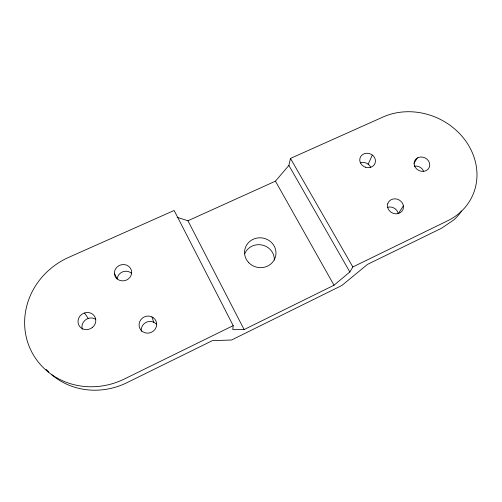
<?xml version="1.0" encoding="UTF-8"?>
<svg xmlns="http://www.w3.org/2000/svg" width="502" height="502" viewBox="0 0 502 502"><rect width="100%" height="100%" fill="white"/><g stroke="black" fill="none" stroke-linecap="round" stroke-linejoin="round"><path stroke-width="0.75" d="M233.204 325.635L124.327 379.023A71.604 66.885 -28.2 0 1 30.377 349.179A71.604 66.885 -28.2 0 1 68.529 257.438L174.144 210.476L233.204 325.635L232.759 329.538L244.116 329.563L333.999 285.23L349.856 271.977L352.837 266.964L447.891 220.654A63.71 56.124 24.9 0 0 467.895 144.262A63.71 56.124 24.9 0 0 383.039 117.01L290.463 158.425L288.888 165.428L275.447 181.166L187.93 220.761L177.124 217.316M370.727 167.524A7.762 6.94 20.7 0 0 368.939 164.844L368.148 164.236L372.327 155.112M414.031 163.357L417.087 158.205M403.332 205.87L398.224 213.821L398.08 212.867A7.95 7.179 26.6 0 0 387.205 207.433M368.148 164.236L367.357 163.627A7.762 6.94 20.7 0 0 360.304 162.861M84.549 313.016L88.27 318.488M290.463 158.425L352.837 266.964M288.888 165.428L349.856 271.977M275.447 181.166L333.999 285.23M187.93 220.761L244.116 329.563M114.469 273.207L116.985 279.049M151.968 316.982L153.731 322.322M244.744 253.748A15.336 14.552 10.7 0 1 262.126 245.02A15.336 14.552 10.7 0 1 274.337 260.099M461.595 211.009A62.022 54.913 25.1 0 1 454.003 219.776L441.572 228.234L367.552 264.347L341.831 285.5L231.547 340.017L212.384 340.645L126.962 382.675A69.521 65.084 -29 0 1 51.631 374.636M414.332 166.149A7.781 6.859 25.4 0 1 423.556 171.138M82.353 329.356A8.779 8.195 -30 0 1 87.185 318.839L89.35 318.136A8.779 8.195 -30 0 1 95.731 319.341M117.242 278.66A8.459 7.919 -19 0 1 122.864 271.77A8.459 7.919 -19 0 1 131.624 273.421M141.332 331.395A8.622 8.258 -26.2 0 1 152.746 321.845L154.716 322.792A8.622 8.258 -26.2 0 1 156.348 324.21M48.782 372.051A69.521 65.084 -29 0 1 46.121 369.303M387.713 203.868L387.462 205.789A8.17 7.342 26.3 0 0 395.582 213.839A8.17 7.342 26.3 0 0 403.482 206.849L403.175 204.891A8.17 7.342 26.3 0 0 395.363 198.848A8.17 7.342 26.3 0 0 387.713 203.868M131.643 273.195L131.122 275.291A8.703 8.126 -18.3 0 1 122.13 280.863A8.703 8.126 -18.3 0 1 114.494 274.274L114.443 272.14A8.703 8.126 -18.3 0 1 123.95 264.529A8.703 8.126 -18.3 0 1 131.643 273.195M417.877 157.697L416.296 158.72A7.988 7.009 25.2 0 0 415.273 167.304A7.988 7.009 25.2 0 0 424.177 171.257L426.047 170.667A7.988 7.009 25.2 0 0 428.62 161.067A7.988 7.009 25.2 0 0 417.877 157.697M92.406 327.455L90.404 328.716A9.042 8.421 -29.3 0 1 78.714 324.888A9.042 8.421 -29.3 0 1 83.432 313.373L85.666 312.652A9.042 8.421 -29.3 0 1 95.085 317.214A9.042 8.421 -29.3 0 1 92.406 327.455M365.569 167.248L363.668 166.394A7.976 7.097 20.5 0 1 360.781 156.386A7.976 7.097 20.5 0 1 371.518 154.49L373.143 155.739A7.976 7.097 20.5 0 1 374.423 164.505A7.976 7.097 20.5 0 1 365.569 167.248M152.978 317.465L150.958 316.498A8.879 8.484 -25.1 0 0 140.711 319.893A8.879 8.484 -25.1 0 0 141.075 330.278L142.763 331.753A8.879 8.484 -25.1 0 0 155.062 329.331A8.879 8.484 -25.1 0 0 152.978 317.465M248.722 262.64A15.75 14.897 10.7 0 0 275.278 257.438A15.75 14.897 10.7 0 0 256.792 238.105A15.75 14.897 10.7 0 0 248.722 262.64"/></g></svg>
